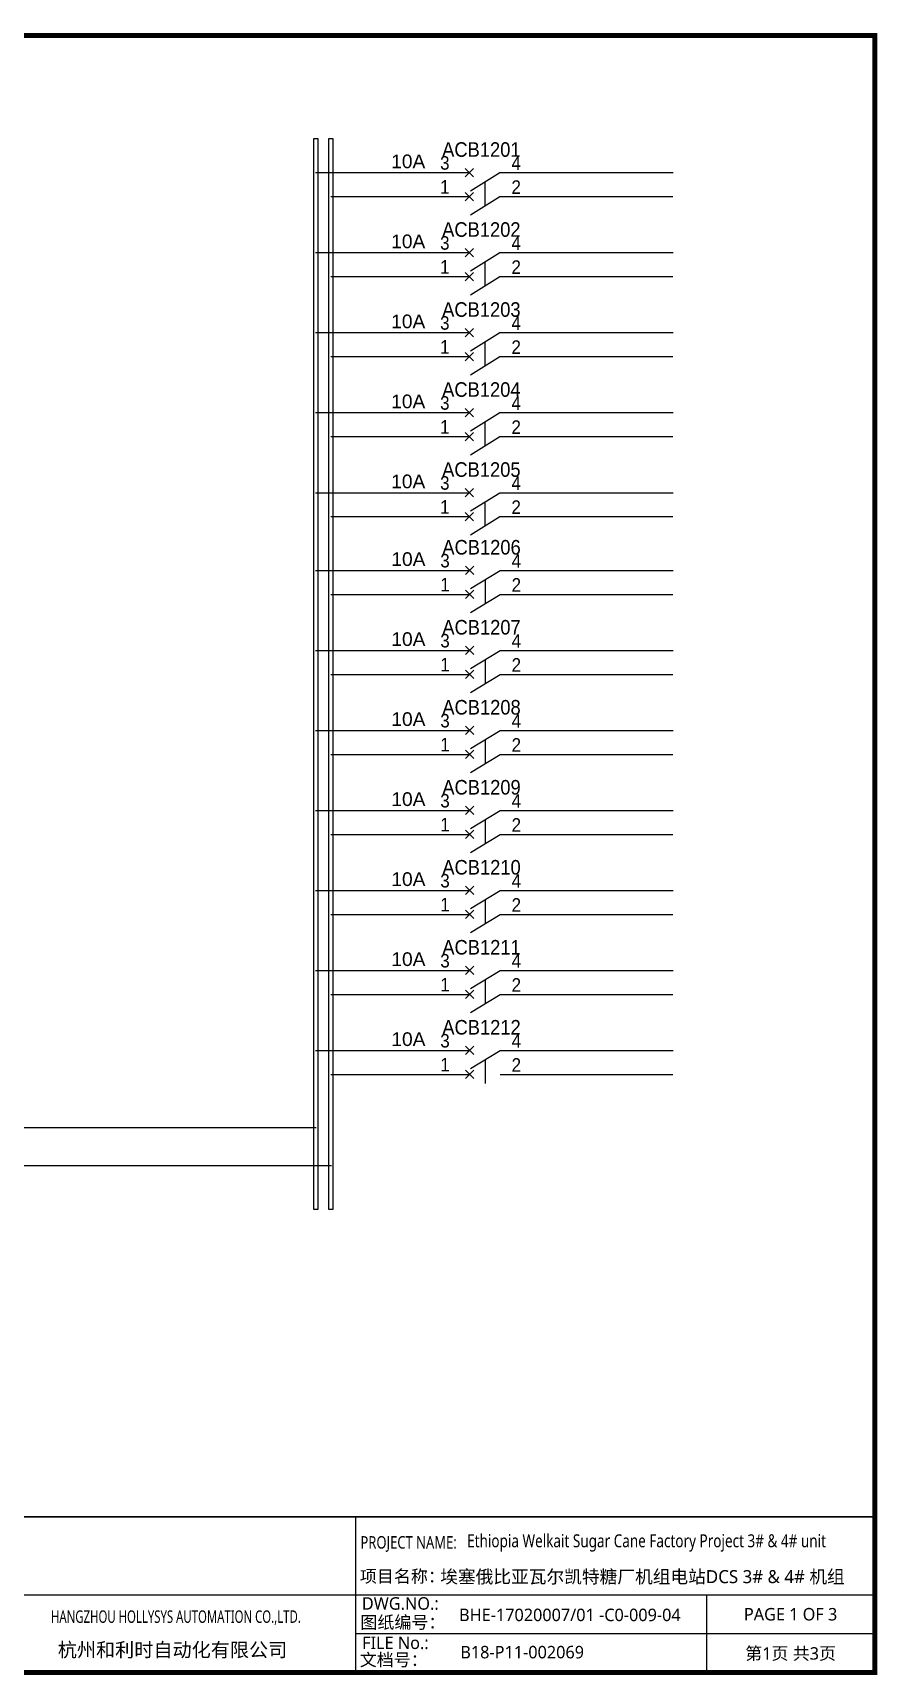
# Model space of a CAD drawing. Extents: x 81437 to 204847, y -54597 to -29444.
# Drawn here: x 93995 to 95621, y -50078 to -46917 of the extents above; entities that cross this region are included whole.
import ezdxf
from ezdxf.enums import TextEntityAlignment as Align
from ezdxf.lldxf.tags import DXFTag

# ---------------------------------------------------------------- set-up
doc = ezdxf.new("R2010")
doc.units = 0
doc.header["$LTSCALE"] = 100
doc.header["$MEASUREMENT"] = 0
doc.layers.add('t', color=1, linetype='Continuous')
doc.layers.add('空气开关', color=7, linetype='Continuous')
doc.styles.add('HZ', font='arial.ttf', dxfattribs={"width": 0.7})
doc.styles.get("Standard").update_dxf_attribs({"font": ''})
doc.styles.add('微软雅黑', font='')
doc.styles.get('Standard').set_extended_font_data('SimSun')
doc.styles.get('微软雅黑').set_extended_font_data('Microsoft YaHei')
tags = doc.linetypes.add('CENTER', pattern=[2, 1.25, -0.25, 0.25, -0.25]).pattern_tags.tags
tags[10:11] = [DXFTag(74, 4), DXFTag(75, 0), DXFTag(340, '0'), DXFTag(46, 1.0), DXFTag(50, 0.0), DXFTag(44, 0.0), DXFTag(45, 0.0)]
tags[8:9] = [DXFTag(74, 4), DXFTag(75, 0), DXFTag(340, '0'), DXFTag(46, 1.0), DXFTag(50, 0.0), DXFTag(44, 0.0), DXFTag(45, 0.0)]
tags[6:7] = [DXFTag(74, 4), DXFTag(75, 0), DXFTag(340, '0'), DXFTag(46, 1.0), DXFTag(50, 0.0), DXFTag(44, 0.0), DXFTag(45, 0.0)]
tags[4:5] = [DXFTag(74, 4), DXFTag(75, 0), DXFTag(340, '0'), DXFTag(46, 1.0), DXFTag(50, 0.0), DXFTag(44, 0.0), DXFTag(45, 0.0)]

# ---------------------------------------------------------------- blocks, each defined once
blk = doc.blocks.new('供电端子')
at = {"style": 'HZ', "width": 0.7}
blk.add_attdef('供电端子', (0, 0), '', height=17, dxfattribs=at)
blk = doc.blocks.new('图框')
at = {"color": 7}
for p, q in [((3109.5, -2910.4), (3109.5, -3210.4)), ((2209.5, -3060.4), (3109.5, -3060.4)), ((3109.5, -3060.4), (4109.5, -3060.4)), ((3785.6, -3060.4), (3785.6, -3210.4)), ((4109.5, -3135.4), (3109.5, -3135.4))]:
    blk.add_line(p, q, dxfattribs=at)
at = {"color": 7, "const_width": 3}
blk.add_lwpolyline([(4109.5, -2910.4), (-6.2, -2910.4)], dxfattribs=at)
at = {"layer": 't', "color": 7, "const_width": 9.62}
blk.add_lwpolyline([(4109.5, -3210.4), (4109.5, -58.9), (-6.2, -58.9), (-6.2, -3210.4)], close=True, dxfattribs=at)
at = {"color": 7, "linetype": 'CENTER', "style": '微软雅黑'}
for s, height, p in [('项目名称：', 24, (3118.2, -3036.9)), ('图纸编号：', 24, (3119.1, -3125.5)), ('杭州和利时自动化有限公司', 27, (2536.4, -3180)), ('文档号：', 24, (3117.9, -3197.6))]:
    blk.add_text(s, height=height, dxfattribs=at).set_placement(p)
at = {"color": 7, "style": '微软雅黑', "flags": 8}
for tag, p, height in [('DWG.NAME:', (1375.5, -2969.2), 25), ('DWG.NO.:', (3122, -3089.3), 24), ('图纸编号', (3309.2, -3111.3), 24), ('FILENO.:', (3122.5, -3165), 24), ('文档号', (3311.6, -3183), 24)]:
    blk.add_attdef(tag, p, '', height=height, dxfattribs=at)
at = {"color": 7, "style": '微软雅黑', "width": 0.8, "flags": 8}
for tag, p, height in [('PROJECTNAME:', (3119.3, -2971.7), 24), ('PROJECT_NAME', (3324.7, -2969.2), 25)]:
    blk.add_attdef(tag, p, '', height=height, dxfattribs=at)
at = {"color": 7, "style": '微软雅黑', "flags": 8}
for tag, height, width, p in [('RENLIU', 24, 0.7, (692, -3009.2)), ('SHUFENWANG', 24, 0.7, (879.6, -3009.2)), ('FANGHOU', 24, 0.7, (1063.6, -3009.2)), ('DANDANLI', 24, 0.7, (1243.9, -3009.2)), ('#10STATIONONTROLCABINETCOVER', 30, 0.6, (1771.7, -3076)), ('HANGZHOUHOLLYSYSAUTOMATIONCO.,LTD.', 24, 0.7, (2763.9, -3104.6))]:
    blk.add_attdef(tag, text='', height=height, dxfattribs=dict(at, width=width)).set_placement(p, align=Align.MIDDLE)
for tag, p in [('图纸名称:', (1371.6, -3024.8)), ('项目名称', (3272.9, -3045.6))]:
    blk.add_attdef(tag, text='', height=25, dxfattribs=at).set_placement(p, align=Align.BOTTOM_LEFT)
at = {"color": 7, "flags": 8}
blk.add_attdef('A', text='', height=23, dxfattribs=at).set_placement((53.7, -3033.7), align=Align.MIDDLE)
at = {"color": 7, "style": '微软雅黑', "flags": 8}
for tag, height, p in [('设计时间', 23, (207.7, -3033.7)), ('刘仁', 23, (692, -3061.1)), ('王姝芬', 23, (879.6, -3061.1)), ('侯方', 23, (1063.6, -3061.1)), ('李丹丹', 23, (1243.9, -3061.1)), ('PAGEXOFX', 24, (3947.6, -3097.9)), ('REV.', 24, (53.2, -3121.9)), ('DATE', 24, (202.7, -3121.9)), ('DESCRIPTION', 24, (445.6, -3121.9)), ('PREPARED', 24, (692, -3121.9)), ('CHECKED', 24, (879.6, -3121.9)), ('SIGNED', 24, (1063.6, -3121.9)), ('APPROVED', 24, (1243.9, -3121.9)), ('图纸名称', 30, (1771.7, -3153.6)), ('第几页共几页', 24, (3947.6, -3172.9))]:
    blk.add_attdef(tag, text='', height=height, dxfattribs=at).set_placement(p, align=Align.MIDDLE)

msp = doc.modelspace()

# ---------------------------------------------------------------- linework, layer by layer
at = {"color": 43}
for p, q in [((94539.5, -47186.2), (94836.2, -47186.2)), ((94894.7, -47186.2), (95228.4, -47186.2)), ((94539.5, -47340.2), (94836.2, -47340.2)), ((94894.7, -47340.2), (95228.4, -47340.2)), ((94539.5, -47494.2), (94836.2, -47494.2)), ((94894.7, -47494.2), (95228.4, -47494.2)), ((94539.5, -47648.2), (94836.2, -47648.2)), ((94894.7, -47648.2), (95228.4, -47648.2)), ((94539.5, -47802.2), (94836.2, -47802.2)), ((94894.7, -47802.2), (95228.4, -47802.2)), ((94539.9, -47951.8), (94836.5, -47951.8)), ((94895.1, -47951.8), (95228.8, -47951.8)), ((94539.9, -48105.8), (94836.5, -48105.8)), ((94895.1, -48105.8), (95228.8, -48105.8)), ((94539.9, -48259.8), (94836.5, -48259.8)), ((94895.1, -48259.8), (95228.8, -48259.8)), ((94539.9, -48413.8), (94836.5, -48413.8)), ((94895.1, -48413.8), (95228.8, -48413.8)), ((94539.9, -48567.8), (94836.5, -48567.8)), ((94895.1, -48567.8), (95228.8, -48567.8)), ((94539.9, -48721.8), (94836.5, -48721.8)), ((94895.1, -48721.8), (95228.8, -48721.8)), ((94539.9, -48875.8), (94836.5, -48875.8)), ((94895.1, -48875.8), (95228.8, -48875.8)), ((92924.1, -49024.4), (94541.2, -49024.4))]:
    msp.add_line(p, q, dxfattribs=at)
at = {"color": 6}
for p, q in [((94844.3, -47194.3), (94828.1, -47178.1)), ((94828.1, -47194.3), (94844.3, -47178.1)), ((94838.3, -47220.9), (94894.7, -47186.2)), ((94828.1, -47240.4), (94844.3, -47224.2)), ((94844.3, -47240.4), (94828.1, -47224.2)), ((94838.3, -47267.1), (94894.7, -47232.3)), ((94844.3, -47348.3), (94828.1, -47332.1)), ((94828.1, -47348.3), (94844.3, -47332.1)), ((94838.3, -47374.9), (94894.7, -47340.2)), ((94844.3, -47394.4), (94828.1, -47378.2)), ((94828.1, -47394.4), (94844.3, -47378.2)), ((94838.3, -47421.1), (94894.7, -47386.3)), ((94828.1, -47502.3), (94844.3, -47486.1)), ((94844.3, -47502.3), (94828.1, -47486.1)), ((94838.3, -47528.9), (94894.7, -47494.2)), ((94828.1, -47548.4), (94844.3, -47532.2)), ((94844.3, -47548.4), (94828.1, -47532.2)), ((94838.3, -47575.1), (94894.7, -47540.3)), ((94844.3, -47656.3), (94828.1, -47640.1)), ((94828.1, -47656.3), (94844.3, -47640.1)), ((94838.3, -47682.9), (94894.7, -47648.2)), ((94844.3, -47702.4), (94828.1, -47686.2)), ((94828.1, -47702.4), (94844.3, -47686.2)), ((94838.3, -47729.1), (94894.7, -47694.3)), ((94828.1, -47810.3), (94844.3, -47794.1)), ((94844.3, -47810.3), (94828.1, -47794.1)), ((94838.3, -47836.9), (94894.7, -47802.2)), ((94828.1, -47856.4), (94844.3, -47840.2)), ((94844.3, -47856.4), (94828.1, -47840.2)), ((94838.3, -47883.1), (94894.7, -47848.3)), ((94844.6, -47959.9), (94828.4, -47943.7)), ((94828.4, -47959.9), (94844.6, -47943.7)), ((94838.6, -47986.6), (94895.1, -47951.8)), ((94844.6, -48006), (94828.4, -47989.8)), ((94828.4, -48006), (94844.6, -47989.8)), ((94838.6, -48032.7), (94895.1, -47997.9)), ((94844.6, -48113.9), (94828.4, -48097.7)), ((94828.4, -48113.9), (94844.6, -48097.7)), ((94838.6, -48140.6), (94895.1, -48105.8)), ((94844.6, -48160), (94828.4, -48143.8)), ((94828.4, -48160), (94844.6, -48143.8)), ((94838.6, -48186.7), (94895.1, -48151.9)), ((94828.4, -48267.9), (94844.6, -48251.7)), ((94844.6, -48267.9), (94828.4, -48251.7)), ((94838.6, -48294.6), (94895.1, -48259.8)), ((94828.4, -48314), (94844.6, -48297.8)), ((94844.6, -48314), (94828.4, -48297.8)), ((94838.6, -48340.7), (94895.1, -48305.9)), ((94844.6, -48421.9), (94828.4, -48405.7)), ((94828.4, -48421.9), (94844.6, -48405.7)), ((94838.6, -48448.6), (94895.1, -48413.8)), ((94844.6, -48468), (94828.4, -48451.8)), ((94828.4, -48468), (94844.6, -48451.8)), ((94838.6, -48494.7), (94895.1, -48459.9)), ((94844.6, -48575.9), (94828.4, -48559.7)), ((94828.4, -48575.9), (94844.6, -48559.7)), ((94838.6, -48602.6), (94895.1, -48567.8)), ((94844.6, -48622), (94828.4, -48605.8)), ((94828.4, -48622), (94844.6, -48605.8)), ((94838.6, -48648.7), (94895.1, -48613.9)), ((94844.6, -48729.9), (94828.4, -48713.7)), ((94828.4, -48729.9), (94844.6, -48713.7)), ((94838.6, -48756.6), (94895.1, -48721.8)), ((94844.6, -48776), (94828.4, -48759.8)), ((94828.4, -48776), (94844.6, -48759.8)), ((94838.6, -48802.7), (94895.1, -48767.9)), ((94828.4, -48883.9), (94844.6, -48867.7)), ((94844.6, -48883.9), (94828.4, -48867.7)), ((94838.6, -48910.6), (94895.1, -48875.8)), ((94828.4, -48930), (94844.6, -48913.8)), ((94844.6, -48930), (94828.4, -48913.8))]:
    msp.add_line(p, q, dxfattribs=at)
at = {"color": 5}
for p, q in [((94569.2, -47232.3), (94836.2, -47232.3)), ((94894.7, -47232.3), (95227.8, -47232.3)), ((94569.2, -47386.3), (94836.2, -47386.3)), ((94894.7, -47386.3), (95227.8, -47386.3)), ((94569.2, -47540.3), (94836.2, -47540.3)), ((94894.7, -47540.3), (95227.8, -47540.3)), ((94569.2, -47694.3), (94836.2, -47694.3)), ((94894.7, -47694.3), (95227.8, -47694.3)), ((94569.2, -47848.3), (94836.2, -47848.3)), ((94894.7, -47848.3), (95227.8, -47848.3)), ((94569.6, -47997.9), (94836.5, -47997.9)), ((94895.1, -47997.9), (95228.2, -47997.9)), ((94569.6, -48151.9), (94836.5, -48151.9)), ((94895.1, -48151.9), (95228.2, -48151.9)), ((94569.6, -48305.9), (94836.5, -48305.9)), ((94895.1, -48305.9), (95228.2, -48305.9)), ((94569.6, -48459.9), (94836.5, -48459.9)), ((94895.1, -48459.9), (95228.2, -48459.9)), ((94569.6, -48613.9), (94836.5, -48613.9)), ((94895.1, -48613.9), (95228.2, -48613.9)), ((94569.6, -48767.9), (94836.5, -48767.9)), ((94895.1, -48767.9), (95228.2, -48767.9)), ((94569.6, -48921.9), (94836.5, -48921.9)), ((94895.1, -48921.9), (95228.2, -48921.9)), ((92879.6, -49097.1), (94570.9, -49097.1))]:
    msp.add_line(p, q, dxfattribs=at)
at = {"color": 43}
msp.add_lwpolyline([(94544.2, -47120.4), (94544.2, -49182.2), (94536.4, -49182.2), (94536.4, -47120.4)], close=True, dxfattribs=at)
at = {"color": 5}
msp.add_lwpolyline([(94573.4, -47120.4), (94573.4, -49182.2), (94565.6, -49182.2), (94565.6, -47120.4)], close=True, dxfattribs=at)
at = {"layer": '空气开关', "color": 6}
for p, q in [((94866.5, -47249.7), (94866.5, -47203.6)), ((94866.5, -47403.7), (94866.5, -47357.6)), ((94866.5, -47557.7), (94866.5, -47511.6)), ((94866.5, -47711.7), (94866.5, -47665.6)), ((94866.5, -47865.7), (94866.5, -47819.6)), ((94866.9, -48015.3), (94866.9, -47969.2)), ((94866.9, -48169.3), (94866.9, -48123.2)), ((94866.9, -48323.3), (94866.9, -48277.2)), ((94866.9, -48477.3), (94866.9, -48431.2)), ((94866.9, -48631.3), (94866.9, -48585.2)), ((94866.9, -48785.3), (94866.9, -48739.2)), ((94866.9, -48939.3), (94866.9, -48893.2))]:
    msp.add_line(p, q, dxfattribs=at)

# ---------------------------------------------------------------- block references
at = {"color": 1}
ref = msp.add_blockref('图框', (91507.1, -46863.1), dxfattribs=at)
ref.add_attrib('PROJECTNAME:', 'PROJECT NAME:', (94626.4, -49834.7), dxfattribs={"color": 7, "height": 24, "style": '微软雅黑', "width": 0.8})
ref.add_attrib('FILENO.:', 'FILE No.:', (94629.6, -50028), dxfattribs={"color": 7, "height": 24, "style": '微软雅黑'})
ref.add_attrib('DWG.NO.:', 'DWG.NO.:', (94629.1, -49952.3), dxfattribs={"color": 7, "height": 24, "style": '微软雅黑'})
ref.add_attrib('PAGEXOFX', 'PAGE 1 OF 3', dxfattribs={"color": 7, "height": 24, "style": '微软雅黑', "flags": 8}).set_placement((95454.7, -49961), align=Align.MIDDLE)
ref.add_attrib('PROJECT_NAME', 'Ethiopia Welkait Sugar Cane Factory Project 3# & 4# unit', (94831.8, -49832.2), dxfattribs={"color": 7, "height": 25, "style": '微软雅黑', "width": 0.8})
ref.add_attrib('项目名称', '埃塞俄比亚瓦尔凯特糖厂机组电站DCS 3# & 4# 机组', dxfattribs={"color": 7, "height": 25, "style": '微软雅黑'}).set_placement((94780, -49908.7), align=Align.BOTTOM_LEFT)
ref.add_attrib('HANGZHOUHOLLYSYSAUTOMATIONCO.,LTD.', 'HANGZHOU HOLLYSYS AUTOMATION CO.,LTD.', dxfattribs={"color": 7, "height": 24, "style": '微软雅黑', "width": 0.7}).set_placement((94271, -49967.6), align=Align.MIDDLE)
ref.add_attrib('文档号', 'B18-P11-002069', (94818.7, -50046), dxfattribs={"color": 7, "height": 24, "style": '微软雅黑', "flags": 8})
ref.add_attrib('图纸编号', 'BHE-17020007/01 -C0-009-04', (94816.3, -49974.3), dxfattribs={"color": 7, "height": 24, "style": '微软雅黑', "flags": 8})
ref.add_attrib('第几页共几页', '第1页 共3页', dxfattribs={"color": 7, "height": 24, "style": '微软雅黑', "flags": 8}).set_placement((95454.7, -50036), align=Align.MIDDLE)
ref = msp.add_blockref('供电端子', (94859.2, -47155.7), dxfattribs=dict(xscale=0.9349999999976717, yscale=0.9349999999976717))
ref.add_attrib('供电端子', 'ACB1201', dxfattribs={"height": 28.05, "style": 'HZ', "width": 0.9}).set_placement((94859.2, -47155.7), align=Align.CENTER)
ref = msp.add_blockref('供电端子', (94718.4, -47177.7), dxfattribs=dict(xscale=0.9349999999976717, yscale=0.9349999999976717))
ref.add_attrib('供电端子', '10A', dxfattribs={"height": 26.4, "style": 'HZ'}).set_placement((94718.4, -47177.7), align=Align.CENTER)
ref = msp.add_blockref('供电端子', (94859.2, -47309.7), dxfattribs=dict(xscale=0.9349999999976717, yscale=0.9349999999976717))
ref.add_attrib('供电端子', 'ACB1202', dxfattribs={"height": 28.05, "style": 'HZ', "width": 0.9}).set_placement((94859.2, -47309.7), align=Align.CENTER)
ref = msp.add_blockref('供电端子', (94718.4, -47331.7), dxfattribs=dict(xscale=0.9349999999976717, yscale=0.9349999999976717))
ref.add_attrib('供电端子', '10A', dxfattribs={"height": 26.4, "style": 'HZ'}).set_placement((94718.4, -47331.7), align=Align.CENTER)
ref = msp.add_blockref('供电端子', (94859.2, -47463.7), dxfattribs=dict(xscale=0.9349999999976717, yscale=0.9349999999976717))
ref.add_attrib('供电端子', 'ACB1203', dxfattribs={"height": 28.05, "style": 'HZ', "width": 0.9}).set_placement((94859.2, -47463.7), align=Align.CENTER)
ref = msp.add_blockref('供电端子', (94718.4, -47485.7), dxfattribs=dict(xscale=0.9349999999976717, yscale=0.9349999999976717))
ref.add_attrib('供电端子', '10A', dxfattribs={"height": 26.4, "style": 'HZ'}).set_placement((94718.4, -47485.7), align=Align.CENTER)
ref = msp.add_blockref('供电端子', (94859.2, -47617.7), dxfattribs=dict(xscale=0.9349999999976717, yscale=0.9349999999976717))
ref.add_attrib('供电端子', 'ACB1204', dxfattribs={"height": 28.05, "style": 'HZ', "width": 0.9}).set_placement((94859.2, -47617.7), align=Align.CENTER)
ref = msp.add_blockref('供电端子', (94718.4, -47639.7), dxfattribs=dict(xscale=0.9349999999976717, yscale=0.9349999999976717))
ref.add_attrib('供电端子', '10A', dxfattribs={"height": 26.4, "style": 'HZ'}).set_placement((94718.4, -47639.7), align=Align.CENTER)
ref = msp.add_blockref('供电端子', (94859.2, -47771.7), dxfattribs=dict(xscale=0.9349999999976717, yscale=0.9349999999976717))
ref.add_attrib('供电端子', 'ACB1205', dxfattribs={"height": 28.05, "style": 'HZ', "width": 0.9}).set_placement((94859.2, -47771.7), align=Align.CENTER)
ref = msp.add_blockref('供电端子', (94718.4, -47793.7), dxfattribs=dict(xscale=0.9349999999976717, yscale=0.9349999999976717))
ref.add_attrib('供电端子', '10A', dxfattribs={"height": 26.4, "style": 'HZ'}).set_placement((94718.4, -47793.7), align=Align.CENTER)
ref = msp.add_blockref('供电端子', (94718.7, -47943.3), dxfattribs=dict(xscale=0.9349999999976717, yscale=0.9349999999976717))
ref.add_attrib('供电端子', '10A', dxfattribs={"height": 26.4, "style": 'HZ'}).set_placement((94718.7, -47943.3), align=Align.CENTER)
ref = msp.add_blockref('供电端子', (94859.5, -47921.3), dxfattribs=dict(xscale=0.9349999999976717, yscale=0.9349999999976717))
ref.add_attrib('供电端子', 'ACB1206', dxfattribs={"height": 28.05, "style": 'HZ', "width": 0.9}).set_placement((94859.5, -47921.3), align=Align.CENTER)
ref = msp.add_blockref('供电端子', (94859.5, -48075.3), dxfattribs=dict(xscale=0.9349999999976717, yscale=0.9349999999976717))
ref.add_attrib('供电端子', 'ACB1207', dxfattribs={"height": 28.05, "style": 'HZ', "width": 0.9}).set_placement((94859.5, -48075.3), align=Align.CENTER)
ref = msp.add_blockref('供电端子', (94718.7, -48097.3), dxfattribs=dict(xscale=0.9349999999976717, yscale=0.9349999999976717))
ref.add_attrib('供电端子', '10A', dxfattribs={"height": 26.4, "style": 'HZ'}).set_placement((94718.7, -48097.3), align=Align.CENTER)
ref = msp.add_blockref('供电端子', (94859.5, -48229.3), dxfattribs=dict(xscale=0.9349999999976717, yscale=0.9349999999976717))
ref.add_attrib('供电端子', 'ACB1208', dxfattribs={"height": 28.05, "style": 'HZ', "width": 0.9}).set_placement((94859.5, -48229.3), align=Align.CENTER)
ref = msp.add_blockref('供电端子', (94718.7, -48251.3), dxfattribs=dict(xscale=0.9349999999976717, yscale=0.9349999999976717))
ref.add_attrib('供电端子', '10A', dxfattribs={"height": 26.4, "style": 'HZ'}).set_placement((94718.7, -48251.3), align=Align.CENTER)
ref = msp.add_blockref('供电端子', (94859.5, -48383.3), dxfattribs=dict(xscale=0.9349999999976717, yscale=0.9349999999976717))
ref.add_attrib('供电端子', 'ACB1209', dxfattribs={"height": 28.05, "style": 'HZ', "width": 0.9}).set_placement((94859.5, -48383.3), align=Align.CENTER)
ref = msp.add_blockref('供电端子', (94718.7, -48405.3), dxfattribs=dict(xscale=0.9349999999976717, yscale=0.9349999999976717))
ref.add_attrib('供电端子', '10A', dxfattribs={"height": 26.4, "style": 'HZ'}).set_placement((94718.7, -48405.3), align=Align.CENTER)
ref = msp.add_blockref('供电端子', (94859.5, -48537.3), dxfattribs=dict(xscale=0.9349999999976717, yscale=0.9349999999976717))
ref.add_attrib('供电端子', 'ACB1210', dxfattribs={"height": 28.05, "style": 'HZ', "width": 0.9}).set_placement((94859.5, -48537.3), align=Align.CENTER)
ref = msp.add_blockref('供电端子', (94718.7, -48559.3), dxfattribs=dict(xscale=0.9349999999976717, yscale=0.9349999999976717))
ref.add_attrib('供电端子', '10A', dxfattribs={"height": 26.4, "style": 'HZ'}).set_placement((94718.7, -48559.3), align=Align.CENTER)
ref = msp.add_blockref('供电端子', (94859.5, -48691.3), dxfattribs=dict(xscale=0.9349999999976717, yscale=0.9349999999976717))
ref.add_attrib('供电端子', 'ACB1211', dxfattribs={"height": 28.05, "style": 'HZ', "width": 0.9}).set_placement((94859.5, -48691.3), align=Align.CENTER)
ref = msp.add_blockref('供电端子', (94718.7, -48713.3), dxfattribs=dict(xscale=0.9349999999976717, yscale=0.9349999999976717))
ref.add_attrib('供电端子', '10A', dxfattribs={"height": 26.4, "style": 'HZ'}).set_placement((94718.7, -48713.3), align=Align.CENTER)
ref = msp.add_blockref('供电端子', (94859.5, -48845.3), dxfattribs=dict(xscale=0.9349999999976717, yscale=0.9349999999976717))
ref.add_attrib('供电端子', 'ACB1212', dxfattribs={"height": 28.05, "style": 'HZ', "width": 0.9}).set_placement((94859.5, -48845.3), align=Align.CENTER)
ref = msp.add_blockref('供电端子', (94718.7, -48867.3), dxfattribs=dict(xscale=0.9349999999976717, yscale=0.9349999999976717))
ref.add_attrib('供电端子', '10A', dxfattribs={"height": 26.4, "style": 'HZ'}).set_placement((94718.7, -48867.3), align=Align.CENTER)

# ---------------------------------------------------------------- texts
at = {"layer": '空气开关', "style": 'HZ', "width": 0.9}
for s, p in [('3', (94779.8, -47180.5)), ('4', (94917.2, -47180.9)), ('1', (94779.8, -47226.6)), ('2', (94917.2, -47227)), ('3', (94779.8, -47334.5)), ('4', (94917.2, -47334.9)), ('1', (94779.8, -47380.6)), ('2', (94917.2, -47381)), ('3', (94779.8, -47488.5)), ('4', (94917.2, -47488.9)), ('1', (94779.8, -47534.6)), ('2', (94917.2, -47535)), ('3', (94779.8, -47642.5)), ('4', (94917.2, -47642.9)), ('1', (94779.8, -47688.6)), ('2', (94917.2, -47689)), ('3', (94779.8, -47796.5)), ('4', (94917.2, -47796.9)), ('1', (94779.8, -47842.6)), ('2', (94917.2, -47843)), ('3', (94780.1, -47946.1)), ('4', (94917.5, -47946.6)), ('1', (94780.1, -47992.2)), ('2', (94917.5, -47992.7)), ('3', (94780.1, -48100.1)), ('4', (94917.5, -48100.6)), ('1', (94780.1, -48146.2)), ('2', (94917.5, -48146.7)), ('3', (94780.1, -48254.1)), ('4', (94917.5, -48254.6)), ('1', (94780.1, -48300.2)), ('2', (94917.5, -48300.7)), ('3', (94780.1, -48408.1)), ('4', (94917.5, -48408.6)), ('1', (94780.1, -48454.2)), ('2', (94917.5, -48454.7)), ('3', (94780.1, -48562.1)), ('4', (94917.5, -48562.6)), ('1', (94780.1, -48608.2)), ('2', (94917.5, -48608.7)), ('3', (94780.1, -48716.1)), ('4', (94917.5, -48716.6)), ('1', (94780.1, -48762.2)), ('2', (94917.5, -48762.7)), ('3', (94780.1, -48870.1)), ('4', (94917.5, -48870.6)), ('1', (94780.1, -48916.2)), ('2', (94917.5, -48916.7))]:
    msp.add_text(s, height=26, dxfattribs=at).set_placement(p)

doc.saveas('drawing.dxf')
